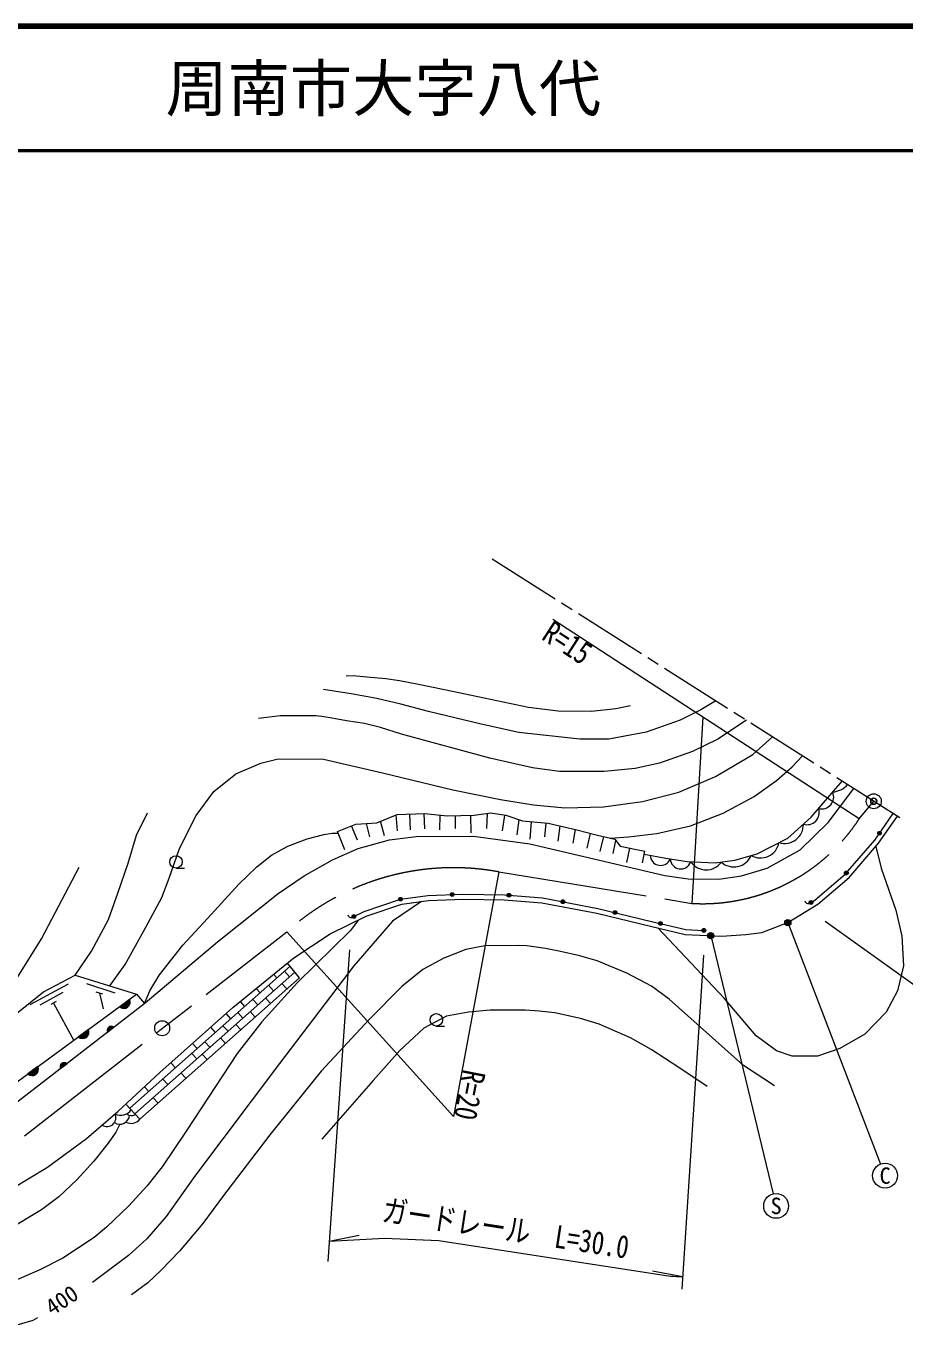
# Model space of a CAD drawing. Units: millimetres at full size, sheet at 1:1000; details may follow other scales. Extents: x 40000 to 680000, y 20000 to 380000.
# Drawn here: x 393826 to 464434, y 275002 to 380000 of the extents above; entities that cross this region are included whole.
import ezdxf
from ezdxf.enums import TextEntityAlignment as Align

# ---------------------------------------------------------------- set-up
doc = ezdxf.new("R2010")
doc.units = ezdxf.units.MM
doc.header["$LTSCALE"] = 1000
doc.header["$PDMODE"] = 32
doc.header["$PDSIZE"] = 500
doc.linetypes.add('CHAIN', pattern=[18.5, 12, -1.5, 3.5, -1.5])
for name, color, linetype, lineweight in [('M-BGD', 7, 'Continuous', 13), ('M-BMK', 2, 'Continuous', 13), ('M-BMK-SRVR', 3, 'Continuous', 13), ('M-STR-HTXT', 7, 'Continuous', 13), ('M-STR-STRC', 7, 'Continuous', 13), ('M-TTL', 2, 'Continuous', 140), ('M-TTL-LINE', 7, 'Continuous', 50)]:
    doc.layers.add(name, color=color, linetype=linetype, lineweight=lineweight)
doc.layers.add('M-OTRS', color=6, linetype='Continuous')
doc.layers.add('M-TTL-TXT', color=7, linetype='Continuous')
doc.styles.add('ＭＳ ゴシック', font='')
doc.styles.get('ＭＳ ゴシック').set_extended_font_data('MS Gothic')

msp = doc.modelspace()

# ---------------------------------------------------------------- hatches: boundary and pattern name
at = {"layer": 'M-BGD'}
for points in [[(462241, 315148, -1), (462541, 315148, -0.41421), (462391, 314998, -0.41421)], [(459578, 311952, -1), (459878, 311952, -0.41421), (459728, 311802, -0.41421)], [(423764, 309844, -1), (424064, 309844, -0.41421), (423914, 309694, -0.41421)], [(427917, 310221, -1), (428217, 310221, -0.41421), (428067, 310071, -0.41421)], [(432472, 310163, -1), (432772, 310163, -0.41421), (432622, 310013, -0.41421)], [(436806, 309646, -1), (437106, 309646, -0.41421), (436956, 309496, -0.41421)], [(440993, 308772, -1), (441293, 308772, -0.41421), (441143, 308622, -0.41421)], [(456737, 309580, -1), (457037, 309580, -0.41421), (456887, 309430, -0.41421)], [(420011, 308455, -1), (420311, 308455, -0.41421), (420161, 308305, -0.41421)], [(444643, 307900, -1), (444943, 307900, -0.41421), (444793, 307750, -0.41421)], [(448139, 307345, -1), (448439, 307345, -0.41421), (448289, 307195, -0.41421)], [(402142, 301796, -0.82183), (401343, 301210)], [(398831, 299369, -0.82183), (398032, 298784)], [(400868, 299555), (400373, 299172, -0.84072)], [(394769, 296393, -0.82183), (393970, 295808)], [(397083, 296628), (396588, 296245, -0.84072)]]:
    msp.add_hatch(color=256, dxfattribs=at).paths.add_polyline_path(points)
at = {"layer": 'M-STR-HTXT'}
for points in [[(454927, 307742, -1), (455134, 308197, -1)], [(448702, 306706, -1), (448967, 307131, -0.41421), (449047, 306786, -0.41421)]]:
    msp.add_hatch(color=256, dxfattribs=at).paths.add_polyline_path(points)

# ---------------------------------------------------------------- linework, layer by layer
at = {"layer": 'M-BGD'}
for p, q in [((422623, 314937), (422311, 316114)), ((423655, 315352), (423547, 316616)), ((424697, 315432), (424654, 316690)), ((425854, 315513), (425812, 316730)), ((427076, 315422), (427092, 316610)), ((428335, 315521), (428316, 316564)), ((429583, 315186), (429558, 316586)), ((430857, 315517), (430900, 316745)), ((432094, 315338), (432286, 316612)), ((433287, 315011), (433433, 316237)), ((434313, 314681), (434441, 316077)), ((419425, 313826), (418853, 315284)), ((420446, 314584), (419973, 315741)), ((421438, 314847), (421167, 315938)), ((435508, 314855), (435611, 315969)), ((436580, 314504), (436725, 315732)), ((437777, 314354), (437963, 315443)), ((438913, 313960), (439168, 315135)), ((439958, 313670), (440234, 314874)), ((440996, 313528), (441217, 314559)), ((442098, 312810), (442329, 313955)), ((443365, 312761), (443544, 313710)), ((405873, 312344), (406539, 312344)), ((415791, 303528), (414814, 304721)), ((402153, 293044), (415030, 304456)), ((402561, 292604), (415411, 303992)), ((402970, 292165), (415791, 303528)), ((413981, 303526), (413711, 303817)), ((414988, 303617), (414580, 304057)), ((397208, 303014), (394125, 301358)), ((400982, 302300), (398698, 303037)), ((412633, 302332), (412316, 302674)), ((413715, 302490), (413307, 302929)), ((414783, 302634), (414374, 303073)), ((396776, 302340), (394927, 301345)), ((396252, 301615), (395820, 301383)), ((396036, 301499), (397647, 298502)), ((399987, 302212), (399454, 302384)), ((399720, 302298), (400023, 301034)), ((402142, 301796), (401343, 301210)), ((411398, 301238), (411038, 301626)), ((412443, 301362), (412034, 301801)), ((413473, 301473), (413064, 301912)), ((410275, 300242), (409895, 300652)), ((411245, 300300), (410837, 300740)), ((412237, 300378), (411829, 300818)), ((398831, 299369), (398032, 298784)), ((400373, 299172), (400868, 299555)), ((409040, 299148), (408661, 299556)), ((410047, 299239), (409639, 299678)), ((411077, 299350), (410669, 299789)), ((426783, 299654), (427449, 299654)), ((407580, 297854), (407202, 298261)), ((408588, 297945), (408179, 298385)), ((409842, 298255), (409434, 298695)), ((407540, 297016), (407131, 297456)), ((408382, 296961), (407974, 297401)), ((394769, 296393), (393970, 295808)), ((396588, 296245), (397083, 296628)), ((405821, 296295), (405445, 296700)), ((405219, 294960), (404810, 295399)), ((406675, 295449), (406267, 295888)), ((403688, 294404), (403339, 294780)), ((402970, 292165), (401837, 293385)), ((404430, 293458), (404021, 293898))]:
    msp.add_line(p, q, dxfattribs=at)
for points in [[(442401, 325389), (441200, 325140), (439250, 324920), (436583, 324964), (434194, 325257), (430130, 326107), (427448, 326664), (425226, 327127), (423823, 327393), (422741, 327549), (421201, 327695), (420091, 327805), (419550, 327769)], [(449233, 325792), (448051, 325054), (446384, 324221), (443639, 323273), (440660, 322718), (438309, 322704), (433412, 323230), (430389, 323901), (426150, 324925), (423931, 325508), (422003, 325975), (419930, 326340), (417725, 326705)], [(451698, 324226), (449405, 322701), (447359, 321725), (444731, 320772), (442754, 320354), (440266, 320121), (436680, 320113), (434512, 320413), (431096, 321187), (423976, 323109), (422300, 323648), (421003, 323968), (419574, 324187), (418248, 324434), (417592, 324536), (417111, 324594), (414225, 324594), (412490, 324376)], [(400551, 302879), (401771, 304591), (403446, 307610), (404716, 309989), (405322, 311532), (406150, 313931), (407494, 316565), (408911, 318515), (410677, 319931), (412671, 320769), (414074, 321130), (417717, 321087), (422450, 320002), (428105, 318643), (431936, 317863), (434585, 317430), (437101, 317184), (440209, 317271), (443360, 317690), (446270, 318444), (449219, 319715), (452228, 321480), (453808, 322886)], [(440741, 314758), (442239, 314848), (444506, 315120), (447209, 315755), (449832, 316754), (452317, 318104), (454123, 319394), (455384, 320472), (456195, 321369)], [(443496, 313458), (445232, 313148), (446932, 312865), (449188, 312764), (450778, 312980), (452576, 313494), (455022, 314759), (456903, 316435), (459397, 319335)], [(392630, 293184), (403399, 301512), (409195, 306435), (414074, 310308), (416164, 311720), (418448, 313011), (420502, 313919), (423033, 314614), (425159, 314897), (429780, 314912), (434289, 314307), (439899, 312983), (445157, 311744), (447024, 311495), (449498, 311470), (451303, 311715), (453370, 312335), (456028, 313816), (458273, 316005), (460333, 318740)], [(392710, 286598), (395551, 288319), (398683, 290610), (401203, 292796), (404572, 295925), (410447, 301142), (415332, 305146), (418254, 307074), (421138, 308489), (424004, 309453), (426148, 309734), (428931, 309859), (432244, 309789), (435264, 309566), (439673, 308713), (443993, 307679), (446773, 307017), (449703, 306877), (451652, 307003), (452942, 307185), (455031, 307970), (457432, 309446), (459956, 311603), (462328, 314355), (463830, 316519)], [(397756, 303751), (399080, 305659), (400441, 308217), (401202, 310338), (402033, 312741), (402702, 315000), (403579, 316797)], [(418853, 315284), (420315, 315881), (422018, 315995), (423646, 316655), (425848, 316731), (427678, 316553), (429814, 316591), (431161, 316782), (432358, 316602), (433705, 316144), (435777, 315954), (438068, 315418), (439746, 314986), (441132, 314669), (441564, 314110), (443544, 313710)], [(456887, 309580), (457196, 309770), (459673, 311888), (462011, 314600), (463492, 316733)], [(403327, 301456), (403764, 302487), (404549, 303765), (406428, 306150), (408398, 308303), (410922, 311047), (412369, 312447), (413554, 313391), (414845, 314103), (416406, 314691), (417736, 315047), (418429, 315153), (418902, 315159)], [(462099, 314090), (462538, 312339), (463705, 308972), (464199, 306890), (464318, 304499), (463844, 302487), (462920, 300783), (461215, 299008), (459221, 297862), (457421, 297223), (455384, 297247), (454111, 297661), (452481, 298875), (449914, 301904), (444591, 307537)], [(387478, 298743), (387822, 298877), (390839, 300978), (393170, 303605), (395070, 306673), (398087, 312429)], [(420161, 308455), (420985, 308859), (423914, 309844), (426113, 310132), (428926, 310260), (432263, 310189), (435317, 309963), (439758, 309104), (444086, 308068), (446829, 307415), (448289, 307345)], [(425594, 309661), (423257, 308094), (420160, 304501), (414181, 296654), (407362, 287567), (405090, 284346), (403516, 282546), (402046, 281209), (399166, 279056)], [(420497, 308174), (419891, 307334), (415642, 303159), (412765, 300000), (410773, 297441), (406693, 291209), (404753, 288343), (403534, 286782), (402080, 285220), (400295, 283494), (399295, 282667), (396763, 281011), (394929, 280069), (392835, 279147)], [(453968, 294855), (451469, 296472), (445484, 301805), (444084, 302850), (442097, 303895), (439699, 304892), (438202, 305324), (436625, 305678), (435562, 305874), (434050, 306088), (433360, 306126), (430687, 306098), (429157, 305800), (427394, 305119), (425703, 304202), (424024, 302822), (421384, 300174), (417542, 296031), (413395, 290923), (409676, 286050), (408032, 283777), (406158, 281574), (404688, 280030), (403594, 279026), (402304, 278052)], [(388743, 292322), (389018, 297442), (395234, 302396), (397756, 303751), (402704, 302208), (403330, 301459)], [(388331, 292184), (389303, 292510), (391892, 294285), (402704, 302208)], [(448551, 294789), (446349, 296284), (444060, 297764), (442375, 298695), (439859, 299798), (438362, 300269), (436307, 300722), (435036, 300844), (433925, 300919), (431116, 300929), (429374, 300759), (427595, 300449), (425774, 299497), (423854, 297681), (421706, 295291), (417593, 290564)], [(401357, 291767), (401032, 291140), (400411, 290247), (399266, 288802), (397909, 287295), (396463, 285930), (395066, 284894), (392423, 283307), (390857, 282534), (389010, 281872), (387660, 281457), (386014, 281126), (384006, 280875), (381827, 280694), (379144, 280633), (375989, 280684), (374269, 281158), (369701, 282362), (363033, 284240), (358462, 286068), (353178, 288641), (349544, 290658), (343295, 294454)], [(394735, 276197), (394369, 275986), (392447, 275442), (390298, 275018), (383150, 275002), (378001, 275578), (371550, 276940), (364615, 278878), (349478, 283826)]]:
    msp.add_lwpolyline(points, dxfattribs=at)
for centre, radius in [((462391, 315148), 150), ((405873, 312844), 500), ((459728, 311952), 150), ((423914, 309844), 150), ((428067, 310221), 150), ((432622, 310163), 150), ((436956, 309646), 150), ((441143, 308772), 150), ((456887, 309580), 150), ((420161, 308455), 150), ((444793, 307900), 150), ((448289, 307345), 150), ((426783, 300154), 500)]:
    msp.add_circle(centre, radius, dxfattribs=at)
for centre, radius, start, end in [((457733, 318082), 982, 256.25845, 22.33812), ((458479, 320246), 1798, 275.15373, 318.72061), ((456569, 316815), 982, 252.68088, 18.65317), ((454772, 315830), 1506, 252.3919, 1.82266), ((452834, 314663), 1506, 240.31715, 349.71717), ((444809, 313406), 842, 182.21802, 337.85213), ((446431, 313121), 842, 182.21802, 341.34284), ((450702, 313944), 1506, 227.57878, 336.96842), ((448465, 313713), 1506, 214.8573, 324.21679), ((456682, 309786), 290, 195.98154, 315.01116), ((419956, 308660), 290, 195.98154, 315.01116), ((401684, 301582), 505, 227.40379, 25.06198), ((398373, 299155), 505, 227.40379, 25.06198), ((400653, 299320), 318, 47.6077, 207.82543), ((394312, 296179), 505, 227.40379, 25.06198), ((396869, 296393), 318, 47.6077, 207.82543), ((400335, 292287), 704, 236.11455, 25.74746), ((401357, 292547), 780, 236.11283, 355.62548), ((401429, 293510), 1026, 243.36123, 324.90718), ((402276, 292724), 891, 241.38216, 321.12788), ((402305, 293077), 614, 230.26653, 300.27228)]:
    msp.add_arc(centre, radius, start, end, dxfattribs=at)
at = {"layer": 'M-BMK'}
for p, q in [((431281, 337197), (436347, 333982)), ((436854, 333661), (437698, 333125)), ((438205, 332804), (443271, 329589)), ((443777, 329267), (444622, 328732)), ((445128, 328410), (450195, 325196)), ((450701, 324874), (451546, 324338)), ((452052, 324017), (457118, 320802)), ((457625, 320481), (458469, 319945)), ((458976, 319624), (464042, 316409))]:
    msp.add_line(p, q, dxfattribs=at)
at = {"layer": 'M-BMK', "linetype": 'CHAIN'}
for p, q in [((460762, 316305), (461937, 317721)), ((431810, 312041), (447326, 309512)), ((393681, 290843), (414767, 307230))]:
    msp.add_line(p, q, dxfattribs=at)
for centre, radius, start, end in [((448190, 324487), 15000, 266.70074, 326.94364), ((428161, 292377), 20000, 79.48627, 132.04292)]:
    msp.add_arc(centre, radius, start, end, dxfattribs=at)
at = {"layer": 'M-BMK-SRVR'}
for centre in [(461937, 317721), (404756, 299482)]:
    msp.add_circle(centre, 600, dxfattribs=at)
at = {"layer": 'M-OTRS'}
msp.add_point((461937, 317721), dxfattribs=at)
at = {"layer": 'M-STR-HTXT'}
for p, q in [((460762, 316305), (436151, 332322)), ((448190, 324487), (447326, 309512)), ((431810, 312041), (428161, 292377)), ((455031, 307970), (462487, 288569)), ((458028, 308091), (480659, 291903)), ((414767, 307230), (428161, 292377)), ((448835, 306918), (453853, 286178)), ((419815, 305791), (418069, 280735)), ((448257, 305364), (446518, 278517)), ((418184, 282382), (420593, 282854)), ((446582, 279516), (444167, 279955))]:
    msp.add_line(p, q, dxfattribs=at)
msp.add_lwpolyline([(418184, 282382), (422633, 282621), (426984, 282432), (445600, 279562)], dxfattribs=at)
for centre in [(455031, 307970), (448835, 306918)]:
    msp.add_circle(centre, 250, dxfattribs=at)
msp.add_arc((448190, 324487), 45000, 266.70074, 267.95331, dxfattribs=at)
at = {"layer": 'M-STR-STRC'}
for centre in [(462845, 287636), (454088, 285206)]:
    msp.add_circle(centre, 1000, dxfattribs=at)
at = {"layer": 'M-TTL'}
msp.add_line((680000, 380000), (40000, 380000), dxfattribs=at)
msp.add_line((680000, 380000), (40000, 380000), dxfattribs=at)
at = {"layer": 'M-TTL-LINE'}
msp.add_line((40000, 370000), (680000, 370000), dxfattribs=at)
msp.add_line((40000, 370000), (680000, 370000), dxfattribs=at)

# ---------------------------------------------------------------- texts
at = {"layer": 'M-BGD', "style": 'ＭＳ ゴシック'}
msp.add_text('400', height=1320, rotation=33.767, dxfattribs=at).set_placement((396154, 276002), align=Align.BOTTOM_LEFT)
at = {"layer": 'M-STR-HTXT', "style": 'ＭＳ ゴシック', "width": 0.8}
msp.add_text('R=15', height=1833, rotation=327, dxfattribs=at).set_placement((436151, 332322), align=Align.TOP_LEFT)
msp.add_text('R=20', height=1833, rotation=258.917, dxfattribs=at).set_placement((427653, 292428), align=Align.BOTTOM_RIGHT)
msp.add_text('ガードレール\u3000L=30.0', height=1833, rotation=351.235, dxfattribs=at).set_placement((432145, 281940), align=Align.BOTTOM_CENTER)
at = {"layer": 'M-STR-STRC', "style": 'ＭＳ ゴシック'}
for s, p in [('C', (462845, 287636)), ('S', (454088, 285206))]:
    msp.add_text(s, height=1320, dxfattribs=at).set_placement(p, align=Align.MIDDLE_CENTER)
at = {"layer": 'M-TTL-TXT', "style": 'ＭＳ ゴシック'}
msp.add_text('周南市大字八代', height=3666, dxfattribs=at).set_placement((405024, 375000), align=Align.MIDDLE_LEFT)

doc.saveas('drawing.dxf')
